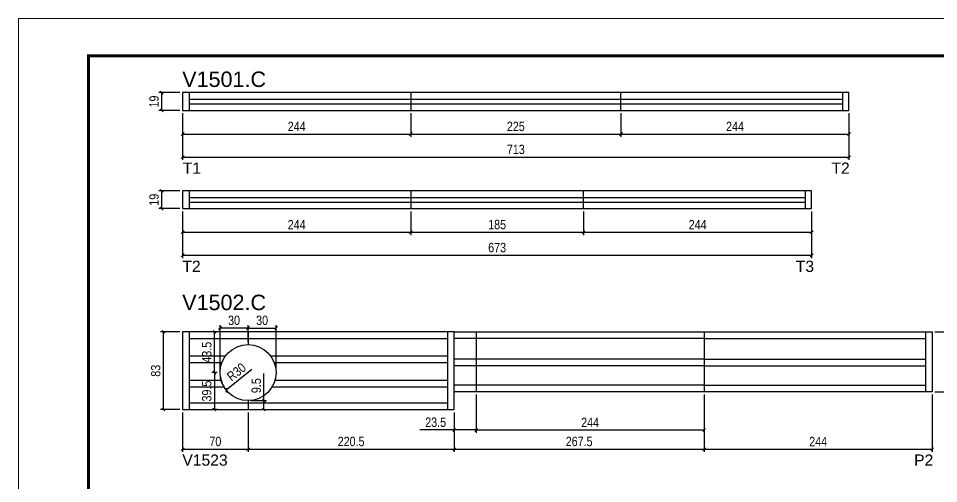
# Model space of a CAD drawing. Extents: x 1959 to 8212, y 239 to 4735.
# Drawn here: x 3557 to 4542, y 3089 to 3587 of the extents above; entities that cross this region are included whole.
import ezdxf

# ---------------------------------------------------------------- set-up
doc = ezdxf.new("R2010")
doc.units = 0
doc.linetypes.add('DASHED', pattern=[0.75, 0.5, -0.25])
for name, color, linetype in [('5', 5, 'Continuous'), ('COTA', 241, 'Continuous'), ('NOMENCLATURA', 7, 'Continuous'), ('Painéis', 200, 'Continuous'), ('SARR_2.2x7', 40, 'Continuous')]:
    doc.layers.add(name, color=color, linetype=linetype)
doc.layers.add('Folhas', color=255, linetype='Continuous', lineweight=9)
doc.layers.add('SARRAFO DE PRESSAO', color=251, linetype='DASHED', lineweight=9)
doc.styles.add('COTA TECNICA', font='techl___.ttf', dxfattribs={"height": 10})
doc.styles.add('COTA TECNICA-50', font='techl___.ttf', dxfattribs={"height": 10})
doc.styles.get("Standard").update_dxf_attribs({"font": 'arial.ttf'})
doc.dimstyles.new('COTA PAINEL-50', dxfattribs={"dimtxt": 10, "dimasz": 3, "dimexe": 3, "dimexo": 3, "dimgap": 3, "dimtad": 1, "dimdec": 1, "dimzin": 12, "dimdsep": 46, "dimtxsty": 'COTA TECNICA-50', "dimblk1": 'OBLIQUE', "dimblk2": 'OBLIQUE', "dimsah": 1, "dimcen": 0.9, "dimclrd": 4, "dimclre": 4, "dimclrt": 240, "dimadec": 1, "dimazin": 3, "dimtfac": 1, "dimtdec": 1, "dimtmove": 0, "dimatfit": 3, "dimfxl": 1, "dimtolj": 1, "dimtzin": 12, "dimarcsym": 0})
doc.dimstyles.new('PAINEL', dxfattribs={"dimtxt": 10, "dimasz": 3, "dimexe": 3, "dimexo": 3, "dimgap": 3, "dimtad": 1, "dimdec": 1, "dimzin": 12, "dimdsep": 46, "dimtxsty": 'COTA TECNICA', "dimblk1": 'OBLIQUE', "dimblk2": 'OBLIQUE', "dimsah": 1, "dimcen": 0.9, "dimclrd": 4, "dimclre": 4, "dimclrt": 240, "dimadec": 1, "dimazin": 3, "dimtfac": 1, "dimtdec": 1, "dimtmove": 0, "dimatfit": 3, "dimfxl": 1, "dimtolj": 1, "dimtzin": 12, "dimarcsym": 0})

# ---------------------------------------------------------------- blocks, each defined once
blk = doc.blocks.new('9999999999')
at = {"layer": 'Folhas'}
blk.add_lwpolyline([(98138.98, 34190.21), (99623.98, 34190.21), (99623.98, 35240.21), (98138.98, 35240.21)], close=True, dxfattribs=at)
at = {"layer": 'Folhas', "color": 30, "const_width": 3}
blk.add_lwpolyline([(98213.98, 34230.21), (99583.98, 34230.21), (99583.98, 35200.21), (98213.98, 35200.21)], close=True, dxfattribs=at)
blk = doc.blocks.new('_Oblique')
at = {"color": 0, "linetype": 'ByBlock', "lineweight": -2}
blk.add_line((-0.5, -0.5), (0.5, 0.5), dxfattribs=at)
blk = doc.blocks.new('*D349')
at = {"layer": 'COTA', "color": 4, "linetype": 'ByBlock', "lineweight": -2, "transparency": 16777216}
for p, q in [((3733.01, 3485.28), (3733.01, 3435.33)), ((4446.01, 3485.28), (4446.01, 3435.33)), ((3733.01, 3438.33), (4446.01, 3438.33))]:
    blk.add_line(p, q, dxfattribs=at)
at = {"layer": 'Defpoints', "color": 0, "linetype": 'ByBlock', "transparency": 16777216}
for p in [(3733.01, 3488.28), (4446.01, 3488.28), (4446.01, 3438.33)]:
    blk.add_point(p, dxfattribs=at)
at = {"layer": 'COTA', "color": 4, "linetype": 'ByBlock', "lineweight": -2, "transparency": 16777216, "xscale": 3, "yscale": 3, "zscale": 3, "rotation": 180}
blk.add_blockref('_Oblique', (3733.01, 3438.33), dxfattribs=at)
at = {"layer": 'COTA', "color": 4, "linetype": 'ByBlock', "lineweight": -2, "transparency": 16777216, "xscale": 3, "yscale": 3, "zscale": 3}
blk.add_blockref('_Oblique', (4446.01, 3438.33), dxfattribs=at)
at = {"layer": 'COTA', "color": 240, "linetype": 'ByBlock', "transparency": 16777216, "insert": (4089.51, 3446.55), "char_height": 10, "attachment_point": 5, "style": 'COTA TECNICA-50'}
blk.add_mtext('\\A1;713', dxfattribs=at)
blk = doc.blocks.new('*D350')
at = {"layer": 'COTA', "color": 4, "lineweight": -2, "transparency": 16777216}
for p, q in [((3730.01, 3507.28), (3707.52, 3507.28)), ((3710.52, 3507.28), (3710.52, 3488.28)), ((3730.01, 3488.28), (3707.52, 3488.28))]:
    blk.add_line(p, q, dxfattribs=at)
at = {"layer": 'Defpoints', "color": 0, "transparency": 16777216}
for p in [(3733.01, 3507.28), (3710.52, 3488.28), (3733.01, 3488.28)]:
    blk.add_point(p, dxfattribs=at)
at = {"layer": 'COTA', "color": 4, "lineweight": -2, "transparency": 16777216, "xscale": 3, "yscale": 3, "zscale": 3}
for p, rotation in [((3710.52, 3507.28), 90), ((3710.52, 3488.28), 270)]:
    blk.add_blockref('_Oblique', p, dxfattribs=dict(at, rotation=rotation))
at = {"layer": 'COTA', "color": 240, "transparency": 16777216, "insert": (3702.43, 3497.78), "char_height": 10, "attachment_point": 5, "rotation": 90, "style": 'COTA TECNICA'}
blk.add_mtext('\\A1;19', dxfattribs=at)
blk = doc.blocks.new('*D351')
at = {"layer": 'COTA', "color": 4, "lineweight": -2, "transparency": 16777216}
for p, q in [((3733.01, 3485.28), (3733.01, 3460.03)), ((3977.01, 3485.28), (3977.01, 3460.03)), ((3733.01, 3463.03), (3977.01, 3463.03))]:
    blk.add_line(p, q, dxfattribs=at)
at = {"layer": 'Defpoints', "color": 0, "transparency": 16777216}
for p in [(3733.01, 3488.28), (3977.01, 3488.28), (3977.01, 3463.03)]:
    blk.add_point(p, dxfattribs=at)
at = {"layer": 'COTA', "color": 4, "lineweight": -2, "transparency": 16777216, "xscale": 3, "yscale": 3, "zscale": 3, "rotation": 180}
blk.add_blockref('_Oblique', (3733.01, 3463.03), dxfattribs=at)
at = {"layer": 'COTA', "color": 4, "lineweight": -2, "transparency": 16777216, "xscale": 3, "yscale": 3, "zscale": 3}
blk.add_blockref('_Oblique', (3977.01, 3463.03), dxfattribs=at)
at = {"layer": 'COTA', "color": 240, "transparency": 16777216, "insert": (3855.01, 3471.1), "char_height": 10, "attachment_point": 5, "style": 'COTA TECNICA'}
blk.add_mtext('\\A1;244', dxfattribs=at)
blk = doc.blocks.new('*D352')
at = {"layer": 'COTA', "color": 4, "lineweight": -2, "transparency": 16777216}
for p, q in [((3977.01, 3485.28), (3977.01, 3460.03)), ((4202.01, 3485.28), (4202.01, 3460.03)), ((3977.01, 3463.03), (4202.01, 3463.03))]:
    blk.add_line(p, q, dxfattribs=at)
at = {"layer": 'Defpoints', "color": 0, "transparency": 16777216}
for p in [(3977.01, 3488.28), (4202.01, 3488.28), (4202.01, 3463.03)]:
    blk.add_point(p, dxfattribs=at)
at = {"layer": 'COTA', "color": 4, "lineweight": -2, "transparency": 16777216, "xscale": 3, "yscale": 3, "zscale": 3, "rotation": 180}
blk.add_blockref('_Oblique', (3977.01, 3463.03), dxfattribs=at)
at = {"layer": 'COTA', "color": 4, "lineweight": -2, "transparency": 16777216, "xscale": 3, "yscale": 3, "zscale": 3}
blk.add_blockref('_Oblique', (4202.01, 3463.03), dxfattribs=at)
at = {"layer": 'COTA', "color": 240, "transparency": 16777216, "insert": (4089.51, 3471.14), "char_height": 10, "attachment_point": 5, "style": 'COTA TECNICA'}
blk.add_mtext('\\A1;225', dxfattribs=at)
blk = doc.blocks.new('*D353')
at = {"layer": 'COTA', "color": 4, "lineweight": -2, "transparency": 16777216}
for p, q in [((4202.01, 3485.28), (4202.01, 3460.03)), ((4446.01, 3485.28), (4446.01, 3460.03)), ((4202.01, 3463.03), (4446.01, 3463.03))]:
    blk.add_line(p, q, dxfattribs=at)
at = {"layer": 'Defpoints', "color": 0, "transparency": 16777216}
for p in [(4202.01, 3488.28), (4446.01, 3488.28), (4446.01, 3463.03)]:
    blk.add_point(p, dxfattribs=at)
at = {"layer": 'COTA', "color": 4, "lineweight": -2, "transparency": 16777216, "xscale": 3, "yscale": 3, "zscale": 3, "rotation": 180}
blk.add_blockref('_Oblique', (4202.01, 3463.03), dxfattribs=at)
at = {"layer": 'COTA', "color": 4, "lineweight": -2, "transparency": 16777216, "xscale": 3, "yscale": 3, "zscale": 3}
blk.add_blockref('_Oblique', (4446.01, 3463.03), dxfattribs=at)
at = {"layer": 'COTA', "color": 240, "transparency": 16777216, "insert": (4324.01, 3471.1), "char_height": 10, "attachment_point": 5, "style": 'COTA TECNICA'}
blk.add_mtext('\\A1;244', dxfattribs=at)
blk = doc.blocks.new('*D354')
at = {"layer": 'COTA', "color": 4, "linetype": 'ByBlock', "lineweight": -2, "transparency": 16777216}
for p, q in [((3733.01, 3380.29), (3733.01, 3330.34)), ((4406.01, 3380.29), (4406.01, 3330.34)), ((3733.01, 3333.34), (4406.01, 3333.34))]:
    blk.add_line(p, q, dxfattribs=at)
at = {"layer": 'Defpoints', "color": 0, "linetype": 'ByBlock', "transparency": 16777216}
for p in [(3733.01, 3383.29), (4406.01, 3383.29), (4406.01, 3333.34)]:
    blk.add_point(p, dxfattribs=at)
at = {"layer": 'COTA', "color": 4, "linetype": 'ByBlock', "lineweight": -2, "transparency": 16777216, "xscale": 3, "yscale": 3, "zscale": 3, "rotation": 180}
blk.add_blockref('_Oblique', (3733.01, 3333.34), dxfattribs=at)
at = {"layer": 'COTA', "color": 4, "linetype": 'ByBlock', "lineweight": -2, "transparency": 16777216, "xscale": 3, "yscale": 3, "zscale": 3}
blk.add_blockref('_Oblique', (4406.01, 3333.34), dxfattribs=at)
at = {"layer": 'COTA', "color": 240, "linetype": 'ByBlock', "transparency": 16777216, "insert": (4069.51, 3341.56), "char_height": 10, "attachment_point": 5, "style": 'COTA TECNICA-50'}
blk.add_mtext('\\A1;673', dxfattribs=at)
blk = doc.blocks.new('*D355')
at = {"layer": 'COTA', "color": 4, "lineweight": -2, "transparency": 16777216}
for p, q in [((3730.01, 3402.29), (3707.52, 3402.29)), ((3710.52, 3402.29), (3710.52, 3383.29)), ((3730.01, 3383.29), (3707.52, 3383.29))]:
    blk.add_line(p, q, dxfattribs=at)
at = {"layer": 'Defpoints', "color": 0, "transparency": 16777216}
for p in [(3733.01, 3402.29), (3710.52, 3383.29), (3733.01, 3383.29)]:
    blk.add_point(p, dxfattribs=at)
at = {"layer": 'COTA', "color": 4, "lineweight": -2, "transparency": 16777216, "xscale": 3, "yscale": 3, "zscale": 3}
for p, rotation in [((3710.52, 3402.29), 90), ((3710.52, 3383.29), 270)]:
    blk.add_blockref('_Oblique', p, dxfattribs=dict(at, rotation=rotation))
at = {"layer": 'COTA', "color": 240, "transparency": 16777216, "insert": (3702.43, 3392.79), "char_height": 10, "attachment_point": 5, "rotation": 90, "style": 'COTA TECNICA'}
blk.add_mtext('\\A1;19', dxfattribs=at)
blk = doc.blocks.new('*D356')
at = {"layer": 'COTA', "color": 4, "lineweight": -2, "transparency": 16777216}
for p, q in [((3733.01, 3380.29), (3733.01, 3355.04)), ((3977.01, 3380.29), (3977.01, 3355.04)), ((3733.01, 3358.04), (3977.01, 3358.04))]:
    blk.add_line(p, q, dxfattribs=at)
at = {"layer": 'Defpoints', "color": 0, "transparency": 16777216}
for p in [(3733.01, 3383.29), (3977.01, 3383.29), (3977.01, 3358.04)]:
    blk.add_point(p, dxfattribs=at)
at = {"layer": 'COTA', "color": 4, "lineweight": -2, "transparency": 16777216, "xscale": 3, "yscale": 3, "zscale": 3, "rotation": 180}
blk.add_blockref('_Oblique', (3733.01, 3358.04), dxfattribs=at)
at = {"layer": 'COTA', "color": 4, "lineweight": -2, "transparency": 16777216, "xscale": 3, "yscale": 3, "zscale": 3}
blk.add_blockref('_Oblique', (3977.01, 3358.04), dxfattribs=at)
at = {"layer": 'COTA', "color": 240, "transparency": 16777216, "insert": (3855.01, 3366.12), "char_height": 10, "attachment_point": 5, "style": 'COTA TECNICA'}
blk.add_mtext('\\A1;244', dxfattribs=at)
blk = doc.blocks.new('*D357')
at = {"layer": 'COTA', "color": 4, "lineweight": -2, "transparency": 16777216}
for p, q in [((3977.01, 3380.29), (3977.01, 3355.04)), ((4162.01, 3380.29), (4162.01, 3355.04)), ((3977.01, 3358.04), (4162.01, 3358.04))]:
    blk.add_line(p, q, dxfattribs=at)
at = {"layer": 'Defpoints', "color": 0, "transparency": 16777216}
for p in [(3977.01, 3383.29), (4162.01, 3383.29), (4162.01, 3358.04)]:
    blk.add_point(p, dxfattribs=at)
at = {"layer": 'COTA', "color": 4, "lineweight": -2, "transparency": 16777216, "xscale": 3, "yscale": 3, "zscale": 3, "rotation": 180}
blk.add_blockref('_Oblique', (3977.01, 3358.04), dxfattribs=at)
at = {"layer": 'COTA', "color": 4, "lineweight": -2, "transparency": 16777216, "xscale": 3, "yscale": 3, "zscale": 3}
blk.add_blockref('_Oblique', (4162.01, 3358.04), dxfattribs=at)
at = {"layer": 'COTA', "color": 240, "transparency": 16777216, "insert": (4069.51, 3366.17), "char_height": 10, "attachment_point": 5, "style": 'COTA TECNICA'}
blk.add_mtext('\\A1;185', dxfattribs=at)
blk = doc.blocks.new('*D358')
at = {"layer": 'COTA', "color": 4, "lineweight": -2, "transparency": 16777216}
for p, q in [((4162.01, 3380.29), (4162.01, 3355.04)), ((4406.01, 3380.29), (4406.01, 3355.04)), ((4162.01, 3358.04), (4406.01, 3358.04))]:
    blk.add_line(p, q, dxfattribs=at)
at = {"layer": 'Defpoints', "color": 0, "transparency": 16777216}
for p in [(4162.01, 3383.29), (4406.01, 3383.29), (4406.01, 3358.04)]:
    blk.add_point(p, dxfattribs=at)
at = {"layer": 'COTA', "color": 4, "lineweight": -2, "transparency": 16777216, "xscale": 3, "yscale": 3, "zscale": 3, "rotation": 180}
blk.add_blockref('_Oblique', (4162.01, 3358.04), dxfattribs=at)
at = {"layer": 'COTA', "color": 4, "lineweight": -2, "transparency": 16777216, "xscale": 3, "yscale": 3, "zscale": 3}
blk.add_blockref('_Oblique', (4406.01, 3358.04), dxfattribs=at)
at = {"layer": 'COTA', "color": 240, "transparency": 16777216, "insert": (4284.01, 3366.12), "char_height": 10, "attachment_point": 5, "style": 'COTA TECNICA'}
blk.add_mtext('\\A1;244', dxfattribs=at)
blk = doc.blocks.new('*D359')
at = {"layer": 'COTA', "color": 4, "lineweight": -2, "transparency": 16777216}
for p, q in [((3733.01, 3165.43), (3733.01, 3123.14)), ((3803.01, 3165.43), (3803.01, 3123.14)), ((3733.01, 3126.14), (3803.01, 3126.14))]:
    blk.add_line(p, q, dxfattribs=at)
at = {"layer": 'Defpoints', "color": 0, "transparency": 16777216}
for p in [(3733.01, 3168.43), (3803.01, 3168.43), (3803.01, 3126.14)]:
    blk.add_point(p, dxfattribs=at)
at = {"layer": 'COTA', "color": 4, "lineweight": -2, "transparency": 16777216, "xscale": 3, "yscale": 3, "zscale": 3, "rotation": 180}
blk.add_blockref('_Oblique', (3733.01, 3126.14), dxfattribs=at)
at = {"layer": 'COTA', "color": 4, "lineweight": -2, "transparency": 16777216, "xscale": 3, "yscale": 3, "zscale": 3}
blk.add_blockref('_Oblique', (3803.01, 3126.14), dxfattribs=at)
at = {"layer": 'COTA', "color": 240, "transparency": 16777216, "insert": (3768.01, 3134.25), "char_height": 10, "attachment_point": 5, "style": 'COTA TECNICA'}
blk.add_mtext('\\A1;70', dxfattribs=at)
blk = doc.blocks.new('*D360')
at = {"layer": 'COTA', "color": 4, "lineweight": -2, "transparency": 16777216}
for p, q in [((3803.01, 3165.43), (3803.01, 3123.14)), ((4023.51, 3165.43), (4023.51, 3123.14)), ((3803.01, 3126.14), (4023.51, 3126.14))]:
    blk.add_line(p, q, dxfattribs=at)
at = {"layer": 'Defpoints', "color": 0, "transparency": 16777216}
for p in [(3803.01, 3168.43), (4023.51, 3168.43), (4023.51, 3126.14)]:
    blk.add_point(p, dxfattribs=at)
at = {"layer": 'COTA', "color": 4, "lineweight": -2, "transparency": 16777216, "xscale": 3, "yscale": 3, "zscale": 3, "rotation": 180}
blk.add_blockref('_Oblique', (3803.01, 3126.14), dxfattribs=at)
at = {"layer": 'COTA', "color": 4, "lineweight": -2, "transparency": 16777216, "xscale": 3, "yscale": 3, "zscale": 3}
blk.add_blockref('_Oblique', (4023.51, 3126.14), dxfattribs=at)
at = {"layer": 'COTA', "color": 240, "transparency": 16777216, "insert": (3913.26, 3134.25), "char_height": 10, "attachment_point": 5, "style": 'COTA TECNICA'}
blk.add_mtext('\\A1;220.5', dxfattribs=at)
blk = doc.blocks.new('*D361')
at = {"layer": 'COTA', "color": 4, "lineweight": -2, "transparency": 16777216}
for p, q in [((3730.01, 3251.43), (3709.47, 3251.43)), ((3712.47, 3168.43), (3712.47, 3251.43)), ((3730.01, 3168.43), (3709.47, 3168.43))]:
    blk.add_line(p, q, dxfattribs=at)
at = {"layer": 'Defpoints', "color": 0, "transparency": 16777216}
for p in [(3712.47, 3251.43), (3733.01, 3251.43), (3733.01, 3168.43)]:
    blk.add_point(p, dxfattribs=at)
at = {"layer": 'COTA', "color": 4, "lineweight": -2, "transparency": 16777216, "xscale": 3, "yscale": 3, "zscale": 3}
for p, rotation in [((3712.47, 3251.43), 90), ((3712.47, 3168.43), 270)]:
    blk.add_blockref('_Oblique', p, dxfattribs=dict(at, rotation=rotation))
at = {"layer": 'COTA', "color": 240, "transparency": 16777216, "insert": (3704.23, 3209.93), "char_height": 10, "attachment_point": 5, "rotation": 90, "style": 'COTA TECNICA'}
blk.add_mtext('\\A1;83', dxfattribs=at)
blk = doc.blocks.new('*D362')
at = {"layer": 'COTA', "color": 4, "lineweight": -2, "transparency": 16777216}
for p, q in [((3773.01, 3210.93), (3773.01, 3258.55)), ((3803.01, 3255.55), (3773.01, 3255.55)), ((3803.01, 3254.43), (3803.01, 3258.55))]:
    blk.add_line(p, q, dxfattribs=at)
at = {"layer": 'Defpoints', "color": 0, "transparency": 16777216}
for p in [(3773.01, 3255.55), (3803.01, 3251.43), (3773.01, 3207.93)]:
    blk.add_point(p, dxfattribs=at)
at = {"layer": 'COTA', "color": 4, "lineweight": -2, "transparency": 16777216, "xscale": 3, "yscale": 3, "zscale": 3, "rotation": 180}
blk.add_blockref('_Oblique', (3773.01, 3255.55), dxfattribs=at)
at = {"layer": 'COTA', "color": 4, "lineweight": -2, "transparency": 16777216, "xscale": 3, "yscale": 3, "zscale": 3}
blk.add_blockref('_Oblique', (3803.01, 3255.55), dxfattribs=at)
at = {"layer": 'COTA', "color": 240, "transparency": 16777216, "insert": (3788.01, 3263.77), "char_height": 10, "attachment_point": 5, "style": 'COTA TECNICA'}
blk.add_mtext('\\A1;30', dxfattribs=at)
blk = doc.blocks.new('*D363')
at = {"layer": 'COTA', "color": 4, "lineweight": -2, "transparency": 16777216}
for p, q in [((3770.01, 3251.43), (3764.08, 3251.43)), ((3767.08, 3207.93), (3767.08, 3251.43)), ((3770.01, 3207.93), (3764.08, 3207.93))]:
    blk.add_line(p, q, dxfattribs=at)
at = {"layer": 'Defpoints', "color": 0, "transparency": 16777216}
for p in [(3767.08, 3251.43), (3773.01, 3251.43), (3773.01, 3207.93)]:
    blk.add_point(p, dxfattribs=at)
at = {"layer": 'COTA', "color": 4, "lineweight": -2, "transparency": 16777216, "xscale": 3, "yscale": 3, "zscale": 3}
for p, rotation in [((3767.08, 3251.43), 90), ((3767.08, 3207.93), 270)]:
    blk.add_blockref('_Oblique', p, dxfattribs=dict(at, rotation=rotation))
at = {"layer": 'COTA', "color": 240, "transparency": 16777216, "insert": (3758.86, 3229.68), "char_height": 10, "attachment_point": 5, "rotation": 90, "style": 'COTA TECNICA'}
blk.add_mtext('\\A1;43.5', dxfattribs=at)
blk = doc.blocks.new('*D364')
at = {"layer": 'COTA', "color": 4, "lineweight": -2, "transparency": 16777216}
for p, q in [((3770.01, 3207.93), (3764.08, 3207.93)), ((3767.08, 3207.93), (3767.08, 3168.43)), ((3770.01, 3168.43), (3764.08, 3168.43))]:
    blk.add_line(p, q, dxfattribs=at)
at = {"layer": 'Defpoints', "color": 0, "transparency": 16777216}
for p in [(3773.01, 3207.93), (3767.08, 3168.43), (3773.01, 3168.43)]:
    blk.add_point(p, dxfattribs=at)
at = {"layer": 'COTA', "color": 4, "lineweight": -2, "transparency": 16777216, "xscale": 3, "yscale": 3, "zscale": 3}
for p, rotation in [((3767.08, 3207.93), 90), ((3767.08, 3168.43), 270)]:
    blk.add_blockref('_Oblique', p, dxfattribs=dict(at, rotation=rotation))
at = {"layer": 'COTA', "color": 240, "transparency": 16777216, "insert": (3758.83, 3188.18), "char_height": 10, "attachment_point": 5, "rotation": 90, "style": 'COTA TECNICA'}
blk.add_mtext('\\A1;39.5', dxfattribs=at)
blk = doc.blocks.new('*D365')
at = {"layer": 'COTA', "color": 4, "lineweight": -2, "transparency": 16777216}
blk.add_line((3807.12, 3211.2), (3779.53, 3189.26), dxfattribs=at)
blk.add_arc((3803.01, 3207.93), 30, 185.72958, 224.21616, dxfattribs=at)
at = {"layer": 'Defpoints', "color": 0, "transparency": 16777216}
for p in [(3803.01, 3207.93), (3779.53, 3189.26)]:
    blk.add_point(p, dxfattribs=at)
at = {"layer": 'COTA', "color": 4, "lineweight": -2, "transparency": 16777216, "xscale": 3, "yscale": 3, "zscale": 3, "rotation": 218.486585919462}
blk.add_blockref('_Oblique', (3779.53, 3189.26), dxfattribs=at)
at = {"layer": 'COTA', "color": 240, "transparency": 16777216, "insert": (3790.56, 3208.53), "char_height": 10, "attachment_point": 5, "rotation": 38.48659, "style": 'COTA TECNICA'}
blk.add_mtext('\\A1;R30', dxfattribs=at)
blk = doc.blocks.new('*D366')
at = {"layer": 'COTA', "color": 4, "lineweight": -2, "transparency": 16777216}
for p, q in [((3803.01, 3240.93), (3803.01, 3258.55)), ((3803.01, 3255.55), (3833.01, 3255.55)), ((3833.01, 3210.93), (3833.01, 3258.55))]:
    blk.add_line(p, q, dxfattribs=at)
at = {"layer": 'Defpoints', "color": 0, "transparency": 16777216}
for p in [(3833.01, 3255.55), (3803.01, 3237.93), (3833.01, 3207.93)]:
    blk.add_point(p, dxfattribs=at)
at = {"layer": 'COTA', "color": 4, "lineweight": -2, "transparency": 16777216, "xscale": 3, "yscale": 3, "zscale": 3, "rotation": 180}
blk.add_blockref('_Oblique', (3803.01, 3255.55), dxfattribs=at)
at = {"layer": 'COTA', "color": 4, "lineweight": -2, "transparency": 16777216, "xscale": 3, "yscale": 3, "zscale": 3}
blk.add_blockref('_Oblique', (3833.01, 3255.55), dxfattribs=at)
at = {"layer": 'COTA', "color": 240, "transparency": 16777216, "insert": (3818.01, 3263.77), "char_height": 10, "attachment_point": 5, "style": 'COTA TECNICA'}
blk.add_mtext('\\A1;30', dxfattribs=at)
blk = doc.blocks.new('*D367')
at = {"layer": 'COTA', "color": 4, "lineweight": -2, "transparency": 16777216}
for p, q in [((3819.91, 3177.93), (3819.91, 3207.01)), ((3806.01, 3177.93), (3822.91, 3177.93)), ((3819.91, 3168.43), (3819.91, 3177.93)), ((3806.01, 3168.43), (3822.91, 3168.43))]:
    blk.add_line(p, q, dxfattribs=at)
at = {"layer": 'Defpoints', "color": 0, "transparency": 16777216}
for p in [(3803.01, 3177.93), (3819.91, 3177.93), (3803.01, 3168.43)]:
    blk.add_point(p, dxfattribs=at)
at = {"layer": 'COTA', "color": 4, "lineweight": -2, "transparency": 16777216, "xscale": 3, "yscale": 3, "zscale": 3}
for p, rotation in [((3819.91, 3177.93), 90), ((3819.91, 3168.43), 270)]:
    blk.add_blockref('_Oblique', p, dxfattribs=dict(at, rotation=rotation))
at = {"layer": 'COTA', "color": 240, "transparency": 16777216, "insert": (3811.77, 3193.97), "char_height": 10, "attachment_point": 5, "rotation": 90, "style": 'COTA TECNICA'}
blk.add_mtext('\\A1;9.5', dxfattribs=at)
blk = doc.blocks.new('*D368')
at = {"layer": 'COTA', "color": 4, "lineweight": -2, "transparency": 16777216}
for p, q in [((4538.01, 3251.43), (4568.07, 3251.43)), ((4565.07, 3251.43), (4565.07, 3187.43)), ((4538.01, 3187.43), (4568.07, 3187.43))]:
    blk.add_line(p, q, dxfattribs=at)
at = {"layer": 'Defpoints', "color": 0, "transparency": 16777216}
for p in [(4535.01, 3251.43), (4535.01, 3187.43), (4565.07, 3187.43)]:
    blk.add_point(p, dxfattribs=at)
at = {"layer": 'COTA', "color": 4, "lineweight": -2, "transparency": 16777216, "xscale": 3, "yscale": 3, "zscale": 3}
for p, rotation in [((4565.07, 3251.43), 90), ((4565.07, 3187.43), 270)]:
    blk.add_blockref('_Oblique', p, dxfattribs=dict(at, rotation=rotation))
at = {"layer": 'COTA', "color": 240, "transparency": 16777216, "insert": (4556.97, 3219.43), "char_height": 10, "attachment_point": 5, "rotation": 90, "style": 'COTA TECNICA'}
blk.add_mtext('\\A1;64', dxfattribs=at)
blk = doc.blocks.new('*D369')
at = {"layer": 'COTA', "color": 4, "lineweight": -2, "transparency": 16777216}
for p, q in [((4291.01, 3184.43), (4291.01, 3123.14)), ((4023.51, 3165.43), (4023.51, 3123.14)), ((4023.51, 3126.14), (4291.01, 3126.14))]:
    blk.add_line(p, q, dxfattribs=at)
at = {"layer": 'Defpoints', "color": 0, "transparency": 16777216}
for p in [(4291.01, 3187.43), (4023.51, 3168.43), (4291.01, 3126.14)]:
    blk.add_point(p, dxfattribs=at)
at = {"layer": 'COTA', "color": 4, "lineweight": -2, "transparency": 16777216, "xscale": 3, "yscale": 3, "zscale": 3, "rotation": 180}
blk.add_blockref('_Oblique', (4023.51, 3126.14), dxfattribs=at)
at = {"layer": 'COTA', "color": 4, "lineweight": -2, "transparency": 16777216, "xscale": 3, "yscale": 3, "zscale": 3}
blk.add_blockref('_Oblique', (4291.01, 3126.14), dxfattribs=at)
at = {"layer": 'COTA', "color": 240, "transparency": 16777216, "insert": (4157.26, 3134.25), "char_height": 10, "attachment_point": 5, "style": 'COTA TECNICA'}
blk.add_mtext('\\A1;267.5', dxfattribs=at)
blk = doc.blocks.new('*D370')
at = {"layer": 'COTA', "color": 4, "lineweight": -2, "transparency": 16777216}
for p, q in [((4291.01, 3184.43), (4291.01, 3123.14)), ((4535.01, 3184.43), (4535.01, 3123.14)), ((4291.01, 3126.14), (4535.01, 3126.14))]:
    blk.add_line(p, q, dxfattribs=at)
at = {"layer": 'Defpoints', "color": 0, "transparency": 16777216}
for p in [(4291.01, 3187.43), (4535.01, 3187.43), (4535.01, 3126.14)]:
    blk.add_point(p, dxfattribs=at)
at = {"layer": 'COTA', "color": 4, "lineweight": -2, "transparency": 16777216, "xscale": 3, "yscale": 3, "zscale": 3, "rotation": 180}
blk.add_blockref('_Oblique', (4291.01, 3126.14), dxfattribs=at)
at = {"layer": 'COTA', "color": 4, "lineweight": -2, "transparency": 16777216, "xscale": 3, "yscale": 3, "zscale": 3}
blk.add_blockref('_Oblique', (4535.01, 3126.14), dxfattribs=at)
at = {"layer": 'COTA', "color": 240, "transparency": 16777216, "insert": (4413.01, 3134.22), "char_height": 10, "attachment_point": 5, "style": 'COTA TECNICA'}
blk.add_mtext('\\A1;244', dxfattribs=at)
blk = doc.blocks.new('*D371')
at = {"layer": 'COTA', "color": 4, "lineweight": -2, "transparency": 16777216}
for p, q in [((4047.01, 3184.43), (4047.01, 3143.61)), ((4023.51, 3165.43), (4023.51, 3143.61)), ((4023.51, 3146.61), (3986.94, 3146.61)), ((4047.01, 3146.61), (4023.51, 3146.61))]:
    blk.add_line(p, q, dxfattribs=at)
at = {"layer": 'Defpoints', "color": 0, "transparency": 16777216}
for p in [(4047.01, 3187.43), (4023.51, 3168.43), (4023.51, 3146.61)]:
    blk.add_point(p, dxfattribs=at)
at = {"layer": 'COTA', "color": 4, "lineweight": -2, "transparency": 16777216, "xscale": 3, "yscale": 3, "zscale": 3, "rotation": 180}
blk.add_blockref('_Oblique', (4023.51, 3146.61), dxfattribs=at)
at = {"layer": 'COTA', "color": 4, "lineweight": -2, "transparency": 16777216, "xscale": 3, "yscale": 3, "zscale": 3}
blk.add_blockref('_Oblique', (4047.01, 3146.61), dxfattribs=at)
at = {"layer": 'COTA', "color": 240, "transparency": 16777216, "insert": (4003.73, 3154.83), "char_height": 10, "attachment_point": 5, "style": 'COTA TECNICA'}
blk.add_mtext('\\A1;23.5', dxfattribs=at)
blk = doc.blocks.new('*D372')
at = {"layer": 'COTA', "color": 4, "lineweight": -2, "transparency": 16777216}
for p, q in [((4047.01, 3184.43), (4047.01, 3143.61)), ((4291.01, 3184.43), (4291.01, 3143.61)), ((4047.01, 3146.61), (4291.01, 3146.61))]:
    blk.add_line(p, q, dxfattribs=at)
at = {"layer": 'Defpoints', "color": 0, "transparency": 16777216}
for p in [(4047.01, 3187.43), (4291.01, 3187.43), (4291.01, 3146.61)]:
    blk.add_point(p, dxfattribs=at)
at = {"layer": 'COTA', "color": 4, "lineweight": -2, "transparency": 16777216, "xscale": 3, "yscale": 3, "zscale": 3, "rotation": 180}
blk.add_blockref('_Oblique', (4047.01, 3146.61), dxfattribs=at)
at = {"layer": 'COTA', "color": 4, "lineweight": -2, "transparency": 16777216, "xscale": 3, "yscale": 3, "zscale": 3}
blk.add_blockref('_Oblique', (4291.01, 3146.61), dxfattribs=at)
at = {"layer": 'COTA', "color": 240, "transparency": 16777216, "insert": (4169.01, 3154.68), "char_height": 10, "attachment_point": 5, "style": 'COTA TECNICA'}
blk.add_mtext('\\A1;244', dxfattribs=at)

msp = doc.modelspace()

# ---------------------------------------------------------------- linework, layer by layer
at = {"layer": 'Painéis', "linetype": 'ByBlock'}
for p, q in [((3733.01, 3507.28), (3733.01, 3488.28)), ((4446.01, 3507.28), (3733.01, 3507.28)), ((3977.01, 3507.28), (3977.01, 3488.28)), ((4202.01, 3488.28), (4202.01, 3507.28)), ((4446.01, 3488.28), (4446.01, 3507.28)), ((3733.01, 3488.28), (4446.01, 3488.28)), ((3733.01, 3402.29), (3733.01, 3383.29)), ((4406.01, 3402.29), (3733.01, 3402.29)), ((3977.01, 3402.29), (3977.01, 3383.29)), ((4162.01, 3383.29), (4162.01, 3402.29)), ((4406.01, 3383.29), (4406.01, 3402.29)), ((3733.01, 3383.29), (4406.01, 3383.29)), ((3803.01, 3251.43), (3803.01, 3237.93)), ((4047.01, 3251.43), (4047.01, 3187.43)), ((4291.01, 3251.43), (4291.01, 3187.43)), ((3803.01, 3177.93), (3803.01, 3168.43))]:
    msp.add_line(p, q, dxfattribs=at)
for points in [[(4023.51, 3251.43), (3733.01, 3251.43), (3733.01, 3168.43), (4023.51, 3168.43)], [(4535.01, 3187.43), (4023.51, 3187.43), (4023.51, 3251.43), (4535.01, 3251.43)]]:
    msp.add_lwpolyline(points, close=True, dxfattribs=at)
msp.add_lwpolyline([(3773.01, 3207.93, -1), (3833.01, 3207.93, -1)], format="xyb", close=True, dxfattribs=at)
at = {"layer": 'SARR_2.2x7', "linetype": 'Continuous'}
for p, q in [((3740.01, 3507.28), (3740.01, 3488.28)), ((4439.01, 3507.28), (4439.01, 3488.28)), ((3740.01, 3500.28), (3977.01, 3500.28)), ((3977.01, 3500.28), (4202.01, 3500.28)), ((4202.01, 3500.28), (4439.01, 3500.28)), ((3740.01, 3495.28), (3977.01, 3495.28)), ((3977.01, 3495.28), (4202.01, 3495.28)), ((4202.01, 3495.28), (4439.01, 3495.28)), ((3740.01, 3402.29), (3740.01, 3383.29)), ((4399.01, 3402.29), (4399.01, 3383.29)), ((3740.01, 3395.29), (3977.01, 3395.29)), ((3740.01, 3390.29), (3977.01, 3390.29)), ((3977.01, 3395.29), (4162.01, 3395.29)), ((3977.01, 3390.29), (4162.01, 3390.29)), ((4162.01, 3395.29), (4399.01, 3395.29)), ((4162.01, 3390.29), (4399.01, 3390.29)), ((3740.01, 3251.43), (3740.01, 3168.43)), ((4016.51, 3251.43), (4016.51, 3168.43)), ((4528.01, 3251.43), (4528.01, 3187.43)), ((3740.01, 3244.43), (3803.01, 3244.43)), ((3803.01, 3244.43), (4016.51, 3244.43)), ((4291.01, 3244.43), (4023.51, 3244.43)), ((4291.01, 3244.43), (4528.01, 3244.43)), ((3740.01, 3225.73), (3778.86, 3225.73)), ((3827.16, 3225.73), (4016.51, 3225.73)), ((4291.01, 3222.13), (4023.51, 3222.13)), ((4291.01, 3222.13), (4528.01, 3222.13)), ((3740.01, 3218.73), (3775.02, 3218.73)), ((3831, 3218.73), (4016.51, 3218.73)), ((4291.01, 3215.13), (4023.51, 3215.13)), ((4291.01, 3215.13), (4528.01, 3215.13)), ((3740.01, 3199.89), (3774.11, 3199.89)), ((3740.01, 3192.89), (3777.06, 3192.89)), ((3828.97, 3192.89), (4016.51, 3192.89)), ((3831.91, 3199.89), (4016.51, 3199.89)), ((4291.01, 3194.43), (4023.51, 3194.43)), ((4291.01, 3194.43), (4528.01, 3194.43)), ((3740.01, 3175.43), (3803.01, 3175.43)), ((3803.01, 3175.43), (4016.51, 3175.43))]:
    msp.add_line(p, q, dxfattribs=at)

# ---------------------------------------------------------------- block references
at = {"layer": 'SARRAFO DE PRESSAO', "color": 6, "linetype": 'ByBlock'}
msp.add_blockref('9999999999', (-94581.71, -31653.56), dxfattribs=at)

# ---------------------------------------------------------------- texts
at = {"layer": '5', "linetype": 'Continuous'}
for s, rotation, p in [('T1', 0.00004, (3733.1, 3420.58)), ('T2', 0.00004, (4427.25, 3420.58)), ('T2', 359.99996, (3732.7, 3315.59)), ('T3', 359.99996, (4389.05, 3315.59)), ('V1523', 359.99996, (3732.7, 3108.39)), ('P2', 359.99996, (4515.7, 3108.39))]:
    msp.add_text(s, height=12, rotation=rotation, dxfattribs=at).set_placement(p)
at = {"layer": 'NOMENCLATURA', "linetype": 'Continuous'}
for s, p in [('V1501.C', (3732.54, 3513.34)), ('V1502.C', (3732.54, 3274.73))]:
    msp.add_text(s, height=16.5, dxfattribs=at).set_placement(p)

# ---------------------------------------------------------------- dimensions: what is measured, and where the dimension line sits
at = {"layer": 'COTA'}
for base, p1, p2, picture, middle in [((3710.52, 3488.28), (3733.01, 3507.28), (3733.01, 3488.28), '*D350', (3702.43, 3497.78)), ((3710.52, 3383.29), (3733.01, 3402.29), (3733.01, 3383.29), '*D355', (3702.43, 3392.79)), ((3712.47, 3251.43), (3733.01, 3168.43), (3733.01, 3251.43), '*D361', (3704.23, 3209.93)), ((3767.08, 3251.43), (3773.01, 3207.93), (3773.01, 3251.43), '*D363', (3758.86, 3229.68)), ((4565.07, 3187.43), (4535.01, 3251.43), (4535.01, 3187.43), '*D368', (4556.97, 3219.43)), ((3767.08, 3168.43), (3773.01, 3207.93), (3773.01, 3168.43), '*D364', (3758.83, 3188.18)), ((3819.91, 3177.93), (3803.01, 3168.43), (3803.01, 3177.93), '*D367', (3811.77, 3193.97))]:
    dim = msp.add_linear_dim(base=base, p1=p1, p2=p2, angle=90, dimstyle='PAINEL', dxfattribs=at)
    dim.commit()
    dim.dimension.update_dxf_attribs({"geometry": picture, "text_midpoint": middle})
at = {"layer": 'COTA', "color": 1, "linetype": 'ByBlock'}
for base, p1, p2, picture, middle in [((4446.01, 3438.33), (3733.01, 3488.28), (4446.01, 3488.28), '*D349', (4089.51, 3446.55)), ((4406.01, 3333.34), (3733.01, 3383.29), (4406.01, 3383.29), '*D354', (4069.51, 3341.56))]:
    dim = msp.add_linear_dim(base=base, p1=p1, p2=p2, dimstyle='COTA PAINEL-50', override={"dimarcsym": 1}, dxfattribs=at)
    dim.commit()
    dim.dimension.update_dxf_attribs({"geometry": picture, "text_midpoint": middle})
at = {"layer": 'COTA'}
for base, p1, p2, picture, middle in [((3977.01, 3463.03), (3733.01, 3488.28), (3977.01, 3488.28), '*D351', (3855.01, 3471.1)), ((4446.01, 3463.03), (4202.01, 3488.28), (4446.01, 3488.28), '*D353', (4324.01, 3471.1)), ((3977.01, 3358.04), (3733.01, 3383.29), (3977.01, 3383.29), '*D356', (3855.01, 3366.12)), ((4406.01, 3358.04), (4162.01, 3383.29), (4406.01, 3383.29), '*D358', (4284.01, 3366.12)), ((3773.01, 3255.55), (3803.01, 3251.43), (3773.01, 3207.93), '*D362', (3788.01, 3263.77)), ((3833.01, 3255.55), (3803.01, 3237.93), (3833.01, 3207.93), '*D366', (3818.01, 3263.77)), ((4023.51, 3146.61), (4047.01, 3187.43), (4023.51, 3168.43), '*D371', (4003.73, 3154.83)), ((4291.01, 3126.14), (4023.51, 3168.43), (4291.01, 3187.43), '*D369', (4157.26, 3134.25)), ((4291.01, 3146.61), (4047.01, 3187.43), (4291.01, 3187.43), '*D372', (4169.01, 3154.68)), ((3803.01, 3126.14), (3733.01, 3168.43), (3803.01, 3168.43), '*D359', (3768.01, 3134.25))]:
    dim = msp.add_linear_dim(base=base, p1=p1, p2=p2, dimstyle='PAINEL', dxfattribs=at)
    dim.commit()
    dim.dimension.update_dxf_attribs({"geometry": picture, "text_midpoint": middle})
for base, p1, p2, picture, middle in [((4202.01, 3463.03), (3977.01, 3488.28), (4202.01, 3488.28), '*D352', (4089.51, 3471.14)), ((4162.01, 3358.04), (3977.01, 3383.29), (4162.01, 3383.29), '*D357', (4069.51, 3366.17)), ((4535.01, 3126.14), (4291.01, 3187.43), (4535.01, 3187.43), '*D370', (4413.01, 3134.22)), ((4023.51, 3126.14), (3803.01, 3168.43), (4023.51, 3168.43), '*D360', (3913.26, 3134.25))]:
    dim = msp.add_linear_dim(base=base, p1=p1, p2=p2, dimstyle='PAINEL', override={"dimtmove": 1}, dxfattribs=at)
    dim.commit()
    dim.dimension.update_dxf_attribs({"geometry": picture, "text_midpoint": middle})
dim = msp.add_radius_dim(center=(3803.01, 3207.93), mpoint=(3779.53, 3189.26), dimstyle='PAINEL', dxfattribs=at)
dim.commit()
dim.dimension.update_dxf_attribs({"geometry": '*D365', "text_midpoint": (3795.67, 3202.1), "dimtype": 164})

doc.saveas('drawing.dxf')
